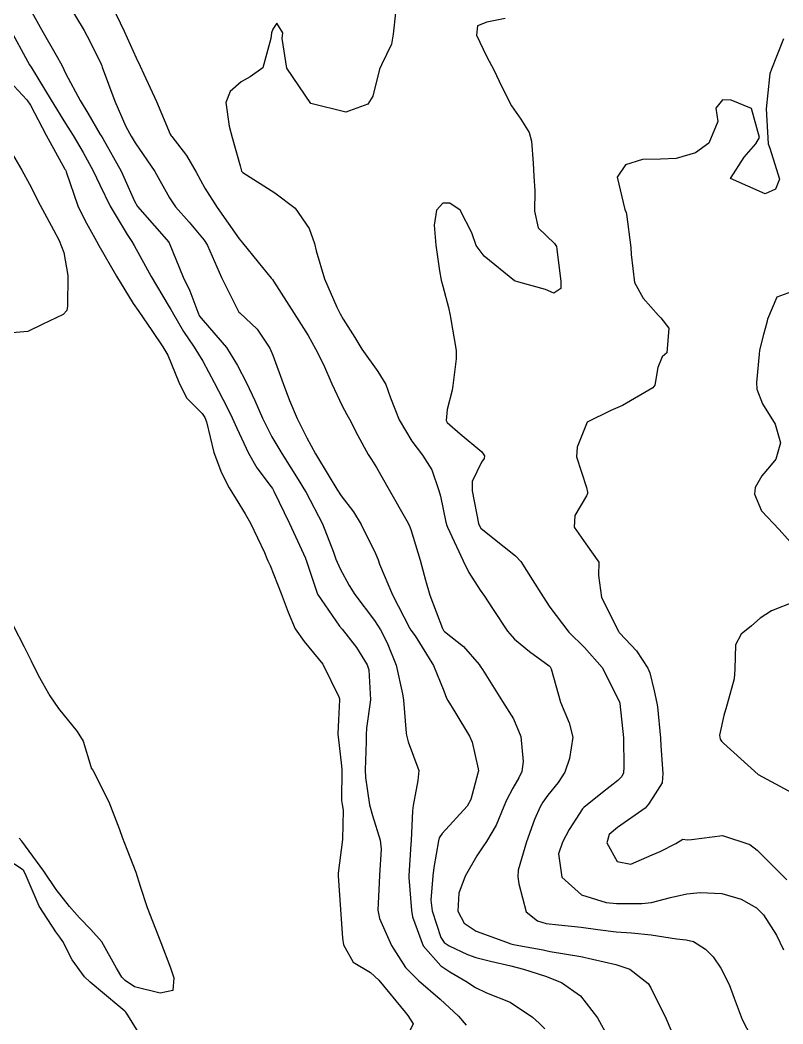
# Model space of a CAD drawing. Header units: metres. Extents: x 298520 to 308411, y 7433745 to 7450750.
# Drawn here: x 304597.1 to 304640.6, y 7439577.2 to 7439634.5 of the extents above; entities that cross this region are included whole.
import ezdxf

# ---------------------------------------------------------------- set-up
doc = ezdxf.new("R2010")
doc.units = ezdxf.units.M
doc.header["$LTSCALE"] = 10
doc.layers.add('Curvas de Nivel 1m', color=11, linetype='Continuous')
doc.layers.add('Curvas de Nivel 5m', color=15, linetype='Continuous')

msp = doc.modelspace()

# ---------------------------------------------------------------- linework, layer by layer
at = {"layer": 'Curvas de Nivel 1m', "flags": 128}
for points, elevation in [([(304599.737, 7439635.509), (304600.724, 7439633.865), (304601.073, 7439633.226), (304601.694, 7439631.942), (304601.735, 7439631.85), (304601.757, 7439631.784), (304602.468, 7439629.842), (304603.1, 7439628.384), (304603.4, 7439627.832), (304603.639, 7439627.463), (304604.753, 7439625.819), (304605.601, 7439624.318), (304605.943, 7439623.805), (304606.712, 7439622.921), (304607.574, 7439621.905), (304607.661, 7439621.779), (304607.759, 7439621.589), (304608.558, 7439619.77), (304609.524, 7439617.859), (304609.562, 7439617.798), (304609.607, 7439617.759), (304610.594, 7439616.824), (304611.322, 7439615.733), (304611.497, 7439615.334), (304612.081, 7439613.724), (304612.442, 7439612.741), (304612.881, 7439611.716), (304613.437, 7439610.616), (304613.934, 7439609.705), (304614.705, 7439608.402), (304615.145, 7439607.693), (304615.399, 7439607.316), (304616.103, 7439606.392), (304616.541, 7439605.673), (304617.358, 7439604.008), (304617.506, 7439603.658), (304617.596, 7439603.412), (304618.337, 7439601.65), (304619.305, 7439599.767), (304619.387, 7439599.639), (304619.619, 7439599.318), (304620.679, 7439597.626), (304621.268, 7439596.177), (304621.413, 7439595.767), (304621.484, 7439595.617), (304621.885, 7439594.979), (304622.729, 7439593.598), (304622.874, 7439593.24), (304623.214, 7439591.728), (304623.235, 7439591.59), (304623.232, 7439591.57), (304623.211, 7439591.479), (304622.807, 7439589.977), (304622.593, 7439589.599), (304621.167, 7439588.026), (304621.004, 7439587.782), (304620.957, 7439587.622), (304620.686, 7439586.087), (304620.627, 7439585.625), (304620.527, 7439584.221), (304620.597, 7439583.625), (304621.098, 7439582.103), (304621.282, 7439581.804), (304621.575, 7439581.613), (304622.615, 7439581.124), (304623.086, 7439580.946), (304623.924, 7439580.742), (304625.082, 7439580.48), (304625.814, 7439580.293), (304627.077, 7439579.898), (304627.977, 7439579.531), (304629.062, 7439578.762), (304630.037, 7439577.51), (304631.025, 7439575.702)], 731), ([(304597.728, 7439634.923), (304598.305, 7439633.894), (304599.127, 7439632.457), (304599.443, 7439631.883), (304599.686, 7439631.402), (304600.486, 7439629.868), (304600.938, 7439629.143), (304601.644, 7439627.94), (304601.696, 7439627.849), (304601.784, 7439627.706), (304602.841, 7439625.838), (304603.597, 7439624.129), (304603.772, 7439623.828), (304605.299, 7439622.089), (304605.538, 7439621.81), (304605.572, 7439621.753), (304606.381, 7439619.797), (304606.752, 7439619.009), (304607.206, 7439617.785), (304607.309, 7439617.571), (304607.518, 7439617.311), (304608.853, 7439615.766), (304609.488, 7439614.755), (304609.989, 7439613.752), (304610.464, 7439612.746), (304610.899, 7439611.738), (304611.437, 7439610.677), (304612.01, 7439609.724), (304613.042, 7439608.078), (304613.271, 7439607.711), (304613.401, 7439607.492), (304614.326, 7439605.701), (304614.955, 7439604.098), (304615.102, 7439603.693), (304615.347, 7439603.132), (304615.851, 7439602.195), (304616.187, 7439601.677), (304617.311, 7439600.183), (304617.645, 7439599.657), (304618.027, 7439598.921), (304618.539, 7439597.647), (304618.905, 7439596.005), (304618.952, 7439595.643), (304619.115, 7439593.761), (304619.131, 7439593.641), (304619.229, 7439593.264), (304619.836, 7439591.634), (304619.785, 7439591.053), (304619.513, 7439589.637), (304619.481, 7439589.336), (304619.394, 7439587.638), (304619.383, 7439587.416), (304619.263, 7439585.639), (304619.262, 7439585.518), (304619.409, 7439583.637), (304619.466, 7439583.28), (304620.089, 7439581.63), (304621.082, 7439580.488), (304621.604, 7439580.138), (304622.521, 7439579.598), (304623.068, 7439579.245), (304623.707, 7439578.94), (304625.055, 7439578.396), (304626.334, 7439577.551), (304626.706, 7439577.211), (304627.036, 7439576.877)], 732), ([(304618.504, 7439634.879), (304618.376, 7439633.653), (304618.271, 7439633.091), (304617.695, 7439631.918), (304617.587, 7439631.662), (304617.215, 7439630.122), (304616.917, 7439629.671), (304615.658, 7439629.204), (304613.663, 7439629.71), (304612.299, 7439631.724), (304612.027, 7439633.41), (304612.06, 7439633.727), (304611.721, 7439634.294), (304611.501, 7439633.949), (304611.425, 7439633.734), (304611.379, 7439633.405), (304610.919, 7439631.742), (304610.207, 7439631.23), (304609.681, 7439630.941), (304609.052, 7439630.387), (304608.82, 7439629.768), (304609.005, 7439628.411), (304609.18, 7439627.765), (304609.627, 7439626.14), (304609.713, 7439625.848), (304609.786, 7439625.758), (304611.606, 7439624.597), (304612.782, 7439623.718), (304613.581, 7439622.567), (304613.872, 7439621.707), (304613.976, 7439621.296), (304614.451, 7439619.701), (304615.15, 7439618.07), (304615.345, 7439617.692), (304615.52, 7439617.391), (304616.173, 7439616.344), (304616.577, 7439615.674), (304617.484, 7439614.4), (304617.953, 7439613.655), (304618.222, 7439612.896), (304618.707, 7439611.647), (304619.435, 7439610.425), (304620.052, 7439609.631), (304620.575, 7439608.784), (304620.977, 7439607.616), (304621.063, 7439607.279), (304621.385, 7439605.805), (304621.435, 7439605.609), (304621.476, 7439605.515), (304622.37, 7439603.6), (304622.685, 7439602.939), (304623.336, 7439601.932), (304623.584, 7439601.587), (304624.037, 7439600.868), (304624.901, 7439599.574), (304625.299, 7439599.128), (304626.149, 7439598.415), (304627.283, 7439597.594), (304627.34, 7439597.539), (304627.397, 7439597.423), (304627.926, 7439595.533), (304628.427, 7439594.346), (304628.626, 7439593.526), (304628.444, 7439592.305), (304628.178, 7439591.53), (304627.797, 7439590.941), (304627.193, 7439590.218), (304626.907, 7439589.824), (304626.758, 7439589.546), (304626.449, 7439588.824), (304625.975, 7439587.558), (304625.514, 7439585.932), (304625.493, 7439585.565), (304625.549, 7439585.152), (304625.958, 7439583.557), (304626.602, 7439583.042), (304627.107, 7439582.902), (304627.813, 7439582.826), (304629.105, 7439582.691), (304630.058, 7439582.556), (304631.102, 7439582.423), (304631.987, 7439582.372), (304633.101, 7439582.252), (304634.543, 7439582.011), (304635.098, 7439581.967), (304635.525, 7439581.871), (304636.197, 7439581.433), (304636.647, 7439580.985), (304637.077, 7439580.349), (304637.55, 7439579.415), (304637.837, 7439578.63), (304638.295, 7439577.407), (304639.029, 7439576.032)], 729), ([(304624.759, 7439634.548), (304623.724, 7439634.349), (304623.182, 7439634.134), (304623.122, 7439633.596), (304623.701, 7439632.397), (304624.145, 7439631.585), (304624.563, 7439630.697), (304625.133, 7439629.575), (304625.655, 7439628.808), (304626.131, 7439628.046), (304626.273, 7439627.561), (304626.364, 7439626.292), (304626.397, 7439625.558), (304626.451, 7439624.717), (304626.439, 7439623.557), (304626.644, 7439622.614), (304627.575, 7439621.706), (304627.69, 7439621.539), (304627.719, 7439621.39), (304627.949, 7439619.536), (304627.937, 7439619.138), (304627.536, 7439618.869), (304627.069, 7439619.078), (304625.542, 7439619.504), (304625.301, 7439619.572), (304623.564, 7439620.996), (304623.106, 7439621.595), (304622.857, 7439622.32), (304622.19, 7439623.604), (304621.599, 7439624.012), (304621.21, 7439624.004), (304620.843, 7439623.621), (304620.71, 7439622.749), (304620.81, 7439621.621), (304621.024, 7439620.145), (304621.11, 7439619.616), (304621.196, 7439619.272), (304621.527, 7439618.057), (304621.62, 7439617.609), (304621.64, 7439617.491), (304621.974, 7439615.605), (304621.974, 7439615.127), (304621.772, 7439613.607), (304621.735, 7439613.343), (304621.459, 7439612.228), (304621.396, 7439611.611), (304621.451, 7439611.501), (304622.194, 7439610.85), (304623.426, 7439609.811), (304623.579, 7439609.588), (304623.572, 7439609.438), (304623.419, 7439609.229), (304622.88, 7439608.123), (304622.878, 7439607.595), (304623.246, 7439605.73), (304623.292, 7439605.591), (304623.381, 7439605.456), (304624.053, 7439604.903), (304625.358, 7439603.878), (304625.651, 7439603.566), (304626.313, 7439602.525), (304626.932, 7439601.546), (304627.324, 7439600.948), (304628.398, 7439599.529), (304629.294, 7439598.648), (304630.313, 7439597.51), (304631.264, 7439595.624), (304631.296, 7439595.532), (304631.303, 7439595.499), (304631.31, 7439595.452), (304631.513, 7439593.496), (304631.541, 7439591.82), (304631.517, 7439591.495), (304631.428, 7439591.278), (304631.206, 7439591.05), (304630.328, 7439590.376), (304629.252, 7439589.519), (304629.216, 7439589.486), (304629.182, 7439589.443), (304628.428, 7439588.27), (304628.04, 7439587.531), (304627.814, 7439586.876), (304627.991, 7439585.532), (304629.128, 7439584.526), (304630.536, 7439584.092), (304631.121, 7439584.038), (304632.562, 7439584.038), (304633.122, 7439584.1), (304634.21, 7439584.376), (304635.13, 7439584.598), (304635.904, 7439584.666), (304637.131, 7439584.617), (304638.242, 7439584.293), (304639.119, 7439583.788), (304639.523, 7439583.396), (304640.264, 7439582.226), (304640.657, 7439581.384)], 728), ([(304596.52, 7439633.912), (304597.481, 7439632.116), (304597.61, 7439631.901), (304597.691, 7439631.771), (304598.839, 7439629.888), (304599.65, 7439628.558), (304599.921, 7439628.151), (304600.097, 7439627.873), (304600.666, 7439626.897), (304601.243, 7439625.856), (304601.611, 7439625.067), (304602.205, 7439623.844), (304603.188, 7439622.223), (304603.44, 7439621.831), (304603.57, 7439621.603), (304604.551, 7439619.82), (304605.527, 7439618.186), (304605.668, 7439617.952), (304605.747, 7439617.807), (304606.403, 7439616.687), (304607.006, 7439615.787), (304607.491, 7439615.001), (304608.148, 7439613.773), (304608.881, 7439612.344), (304609.166, 7439611.763), (304609.444, 7439611.165), (304610.112, 7439609.75), (304610.582, 7439608.91), (304611.404, 7439607.826), (304611.471, 7439607.729), (304611.56, 7439607.57), (304612.451, 7439605.719), (304613.354, 7439603.755), (304613.371, 7439603.71), (304613.38, 7439603.683), (304614.051, 7439601.703), (304615.306, 7439599.876), (304615.464, 7439599.688), (304616.266, 7439598.649), (304616.884, 7439597.666), (304616.987, 7439597.372), (304617.074, 7439595.663), (304616.851, 7439594.054), (304616.821, 7439593.666), (304616.823, 7439593.26), (304616.767, 7439591.667), (304616.78, 7439591.238), (304617.019, 7439589.663), (304617.184, 7439589.069), (304617.63, 7439587.655), (304617.676, 7439587.136), (304617.591, 7439585.656), (304617.569, 7439585.223), (304617.49, 7439583.656), (304617.581, 7439583.182), (304618.265, 7439581.648), (304619.08, 7439580.384), (304619.808, 7439579.633), (304621.057, 7439578.581), (304622.095, 7439577.604), (304622.541, 7439577.1)], 733), ([(304640.662, 7439633.386), (304639.967, 7439631.667), (304639.885, 7439631.398), (304639.86, 7439631.228), (304639.663, 7439629.4), (304639.792, 7439627.399), (304639.881, 7439627.157), (304640.433, 7439625.392), (304640.2, 7439624.808), (304639.61, 7439624.537), (304637.623, 7439625.42), (304638.414, 7439626.633), (304639.084, 7439627.406), (304639.297, 7439627.752), (304638.833, 7439629.408), (304637.67, 7439629.886), (304637.179, 7439629.919), (304636.789, 7439629.433), (304636.905, 7439628.681), (304636.404, 7439627.439), (304635.637, 7439626.883), (304634.531, 7439626.564), (304633.633, 7439626.527), (304632.608, 7439626.506), (304631.63, 7439626.209), (304631.165, 7439625.497), (304631.595, 7439623.659), (304631.665, 7439623.489), (304631.69, 7439623.391), (304631.932, 7439621.486), (304631.967, 7439621.086), (304632.15, 7439619.484), (304632.647, 7439618.596), (304633.524, 7439617.608), (304633.645, 7439617.469), (304634.112, 7439616.869), (304633.989, 7439615.465), (304633.734, 7439615.233), (304633.491, 7439614.642), (304633.315, 7439613.633), (304633.206, 7439613.474), (304631.463, 7439612.467), (304630.794, 7439612.172), (304629.453, 7439611.52), (304628.868, 7439610.089), (304628.835, 7439609.526), (304629.406, 7439607.788), (304629.474, 7439607.519), (304629.472, 7439607.449), (304629.401, 7439607.3), (304628.735, 7439606.181), (304628.705, 7439605.527), (304629.369, 7439604.575), (304630.114, 7439603.512), (304630.097, 7439602.761), (304630.268, 7439601.511), (304631.229, 7439599.576), (304631.277, 7439599.5), (304631.303, 7439599.473), (304632.273, 7439598.465), (304632.918, 7439597.475), (304633.018, 7439597.212), (304633.27, 7439596.178), (304633.43, 7439595.468), (304633.462, 7439595.266), (304633.629, 7439593.466), (304633.656, 7439593.038), (304633.762, 7439591.465), (304633.736, 7439590.933), (304633.192, 7439590.084), (304632.955, 7439589.705), (304632.757, 7439589.476), (304631.172, 7439588.371), (304630.703, 7439587.969), (304630.563, 7439587.506), (304631.152, 7439586.429), (304631.938, 7439586.276), (304633.156, 7439586.808), (304633.609, 7439587.014), (304634.504, 7439587.457), (304634.907, 7439587.711), (304635.165, 7439587.663), (304635.402, 7439587.683), (304637.168, 7439587.928), (304638.739, 7439587.404), (304639.16, 7439587.073), (304640.858, 7439585.383)], 727), ([(304595.691, 7439631.776), (304597.459, 7439629.902), (304597.66, 7439629.612), (304598.558, 7439627.891), (304599.624, 7439625.961), (304599.654, 7439625.91), (304599.668, 7439625.879), (304599.702, 7439625.799), (304600.363, 7439623.868), (304600.76, 7439623.037), (304601.429, 7439621.852), (304601.569, 7439621.588), (304602.561, 7439619.84), (304603.528, 7439618.291), (304603.84, 7439617.827), (304604.587, 7439616.744), (304605.222, 7439615.813), (304605.496, 7439615.334), (304606.134, 7439613.8), (304606.574, 7439612.903), (304607.455, 7439612.001), (304607.613, 7439611.778), (304607.704, 7439611.522), (304608.126, 7439609.773), (304608.567, 7439608.613), (304608.995, 7439607.764), (304609.396, 7439607.114), (304609.922, 7439606.286), (304610.215, 7439605.748), (304611.022, 7439604.071), (304611.155, 7439603.733), (304611.22, 7439603.6), (304611.349, 7439603.337), (304611.976, 7439601.724), (304612.374, 7439600.663), (304612.78, 7439599.715), (304613.296, 7439598.993), (304614.348, 7439597.699), (304615.264, 7439595.835), (304615.296, 7439595.722), (304615.297, 7439595.689), (304615.297, 7439595.655), (304615.245, 7439594.523), (304615.208, 7439593.715), (304615.209, 7439593.69), (304615.232, 7439593.559), (304615.422, 7439591.893), (304615.433, 7439591.687), (304615.424, 7439589.916), (304615.455, 7439589.686), (304615.511, 7439589.362), (304615.471, 7439587.685), (304615.232, 7439585.777), (304615.22, 7439585.689), (304615.221, 7439585.609), (304615.361, 7439583.686), (304615.469, 7439582.057), (304615.53, 7439581.683), (304616.094, 7439580.686), (304617.077, 7439580.092), (304617.546, 7439579.655), (304619.046, 7439577.826), (304619.203, 7439577.638), (304619.502, 7439577.172), (304619.029, 7439576.199)], 734), ([(304641.54, 7439619.113), (304640.275, 7439618.653), (304639.745, 7439617.398), (304639.71, 7439617.209), (304639.514, 7439616.509), (304639.285, 7439615.622), (304639.263, 7439615.402), (304639.111, 7439613.771), (304639.128, 7439613.403), (304639.464, 7439612.551), (304640.175, 7439611.393), (304640.493, 7439610.333), (304640.214, 7439609.392), (304639.859, 7439608.956), (304639.413, 7439608.445), (304639.035, 7439607.775), (304638.998, 7439607.404), (304639.393, 7439606.444), (304640.409, 7439605.39), (304641.367, 7439604.329)], 726), ([(304641.331, 7439601.274), (304639.975, 7439600.741), (304639.317, 7439600.318), (304638.823, 7439599.892), (304638.242, 7439599.411), (304637.909, 7439598.802), (304637.872, 7439597.414), (304637.837, 7439596.855), (304637.443, 7439595.418), (304637.4, 7439595.28), (304637.253, 7439594.766), (304637.005, 7439593.655), (304637.048, 7439593.423), (304637.116, 7439593.306), (304637.231, 7439593.198), (304639.213, 7439591.4), (304641.197, 7439590.337)], 726), ([(304604.363, 7439575.817), (304603.213, 7439577.656), (304603.098, 7439577.829), (304603.044, 7439577.886), (304602.699, 7439578.183), (304601.068, 7439579.55), (304600.745, 7439579.855), (304600.033, 7439580.816), (304599.508, 7439581.874), (304599.343, 7439582.124), (304599.098, 7439582.421), (304598.156, 7439583.89), (304597.415, 7439585.621), (304597.274, 7439585.899), (304597.144, 7439586.021), (304596.001, 7439586.766)], 734)]:
    msp.add_lwpolyline(points, dxfattribs=dict(at, elevation=elevation))
at = {"layer": 'Curvas de Nivel 5m', "flags": 128}
for points, elevation in [([(304602.327, 7439635.251), (304603.008, 7439633.837), (304603.698, 7439632.3), (304603.914, 7439631.828), (304604.135, 7439631.377), (304604.846, 7439629.818), (304605.644, 7439627.959), (304605.692, 7439627.858), (304605.725, 7439627.809), (304606.572, 7439626.736), (304607.112, 7439625.788), (304607.609, 7439624.876), (304608.326, 7439623.773), (304609.575, 7439621.968), (304609.672, 7439621.856), (304609.772, 7439621.757), (304610.662, 7439620.637), (304611.406, 7439619.732), (304611.47, 7439619.658), (304611.541, 7439619.557), (304612.719, 7439617.718), (304613.51, 7439616.458), (304613.942, 7439615.706), (304614.392, 7439614.798), (304614.873, 7439613.696), (304615.461, 7439612.453), (304615.721, 7439611.951), (304615.866, 7439611.684), (304616.359, 7439610.756), (304616.941, 7439609.667), (304617.132, 7439609.376), (304617.416, 7439608.93), (304618.135, 7439607.653), (304619.155, 7439605.873), (304619.281, 7439605.641), (304619.379, 7439605.392), (304619.919, 7439603.632), (304620.214, 7439602.5), (304620.466, 7439601.629), (304621.187, 7439599.739), (304621.252, 7439599.621), (304621.302, 7439599.565), (304622.388, 7439598.698), (304623.284, 7439597.678), (304623.345, 7439597.589), (304623.467, 7439597.402), (304624.614, 7439595.576), (304625.248, 7439594.573), (304625.664, 7439593.564), (304625.799, 7439592.141), (304625.709, 7439591.563), (304625.554, 7439591.218), (304625.199, 7439590.621), (304624.832, 7439589.929), (304624.695, 7439589.575), (304624.246, 7439588.505), (304623.696, 7439587.585), (304623.483, 7439587.264), (304623.155, 7439586.76), (304622.485, 7439585.6), (304622.112, 7439584.621), (304622.061, 7439583.606), (304622.419, 7439582.913), (304623.102, 7439582.465), (304624.847, 7439581.821), (304625.095, 7439581.743), (304625.231, 7439581.705), (304625.964, 7439581.557), (304626.939, 7439581.39), (304627.091, 7439581.352), (304627.34, 7439581.288), (304629.088, 7439581.003), (304629.749, 7439580.851), (304631.083, 7439580.551), (304631.886, 7439580.293), (304632.925, 7439579.472), (304633.07, 7439579.266), (304633.956, 7439577.461), (304634.647, 7439575.834)], 730), ([(304596.506, 7439627.04), (304597.173, 7439625.904), (304597.611, 7439625.092), (304598.203, 7439623.894), (304598.972, 7439622.493), (304599.303, 7439621.883), (304599.563, 7439621.203), (304599.787, 7439619.876), (304599.776, 7439618.127), (304599.741, 7439617.877), (304599.521, 7439617.656), (304598.325, 7439617.081), (304597.511, 7439616.682), (304596.166, 7439616.577)], 735), ([(304596.669, 7439599.91), (304597.295, 7439598.693), (304597.701, 7439597.896), (304598.088, 7439597.079), (304598.767, 7439595.885), (304599.252, 7439595.162), (304600.329, 7439593.864), (304600.667, 7439593.298), (304601.105, 7439591.852), (304601.132, 7439591.771), (304601.211, 7439591.639), (304602.125, 7439589.841), (304602.736, 7439588.268), (304602.888, 7439587.833), (304603.156, 7439587.134), (304603.665, 7439585.825), (304603.928, 7439585.025), (304604.319, 7439583.818), (304605.093, 7439581.81), (304605.65, 7439580.373), (304605.841, 7439579.798), (304605.787, 7439579.074), (304605.06, 7439578.927), (304603.606, 7439579.284), (304603.07, 7439579.633), (304602.879, 7439579.832), (304602.572, 7439580.342), (304601.731, 7439581.844), (304601.1, 7439582.555), (304600.457, 7439583.21), (304599.879, 7439583.869), (304599.127, 7439584.838), (304598.411, 7439585.887), (304597.16, 7439587.595), (304597.021, 7439587.762)], 735)]:
    msp.add_lwpolyline(points, dxfattribs=dict(at, elevation=elevation))

doc.saveas('drawing.dxf')
